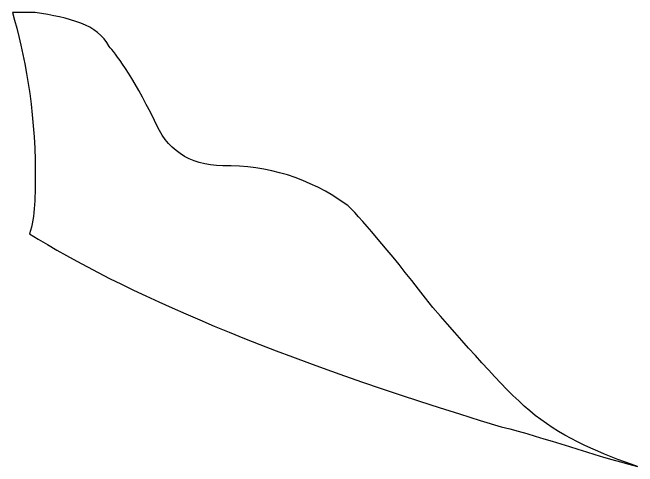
# Model space of a CAD drawing. Header units: centimetres. Extents: x -10.9 to 10.9, y -9.6 to 9.4.
# Drawn here: x 2.034 to 2.806, y -0.957 to -0.395 of the extents above; entities that cross this region are included whole.
import ezdxf

# ---------------------------------------------------------------- set-up
doc = ezdxf.new("R2010")
doc.units = ezdxf.units.CM
doc.header["$MEASUREMENT"] = 0
doc.layers.add('Camada 1', color=7, linetype='Continuous')

msp = doc.modelspace()

# ---------------------------------------------------------------- linework, layer by layer
at = {"layer": 'Camada 1'}
msp.add_open_spline([(2.20915, -0.52811), (2.2232, -0.56325), (2.25135, -0.58423), (2.29347, -0.58423), (2.29347, -0.58423), (2.34964, -0.58423), (2.39883, -0.59836), (2.44801, -0.63347), (2.44801, -0.63347), (2.4691, -0.65448), (2.50421, -0.6966), (2.55337, -0.75984), (2.55337, -0.75984), (2.60256, -0.81609), (2.64468, -0.86517), (2.67979, -0.89332), (2.67979, -0.89332), (2.71493, -0.92145), (2.76411, -0.94243), (2.80621, -0.95658), (2.80621, -0.95658), (2.75004, -0.94245), (2.69387, -0.92144), (2.63767, -0.90734), (2.63767, -0.90734), (2.35671, -0.82307), (2.16703, -0.73885), (2.05466, -0.66863), (2.05466, -0.66863), (2.06167, -0.64749), (2.06167, -0.61936), (2.06167, -0.59124), (2.06167, -0.59124), (2.06167, -0.51398), (2.04762, -0.44376), (2.03354, -0.3946), (2.03354, -0.3946), (2.04759, -0.3946), (2.04759, -0.3946), (2.06167, -0.3946), (2.06167, -0.3946), (2.10379, -0.40159), (2.1389, -0.4086), (2.15298, -0.43675), (2.15298, -0.43675), (2.16005, -0.44373), (2.18111, -0.47186), (2.20915, -0.52811)], degree=3, knots=[0, 0, 0, 0, 0.076923, 0.076923, 0.076923, 0.076923, 0.153846, 0.153846, 0.153846, 0.153846, 0.230769, 0.230769, 0.230769, 0.230769, 0.307692, 0.307692, 0.307692, 0.307692, 0.384615, 0.384615, 0.384615, 0.384615, 0.461538, 0.461538, 0.461538, 0.461538, 0.538462, 0.538462, 0.538462, 0.538462, 0.615385, 0.615385, 0.615385, 0.615385, 0.692308, 0.692308, 0.692308, 0.692308, 0.769231, 0.769231, 0.769231, 0.769231, 0.846154, 0.846154, 0.846154, 0.846154, 1, 1, 1, 1], dxfattribs=at)

doc.saveas('drawing.dxf')
